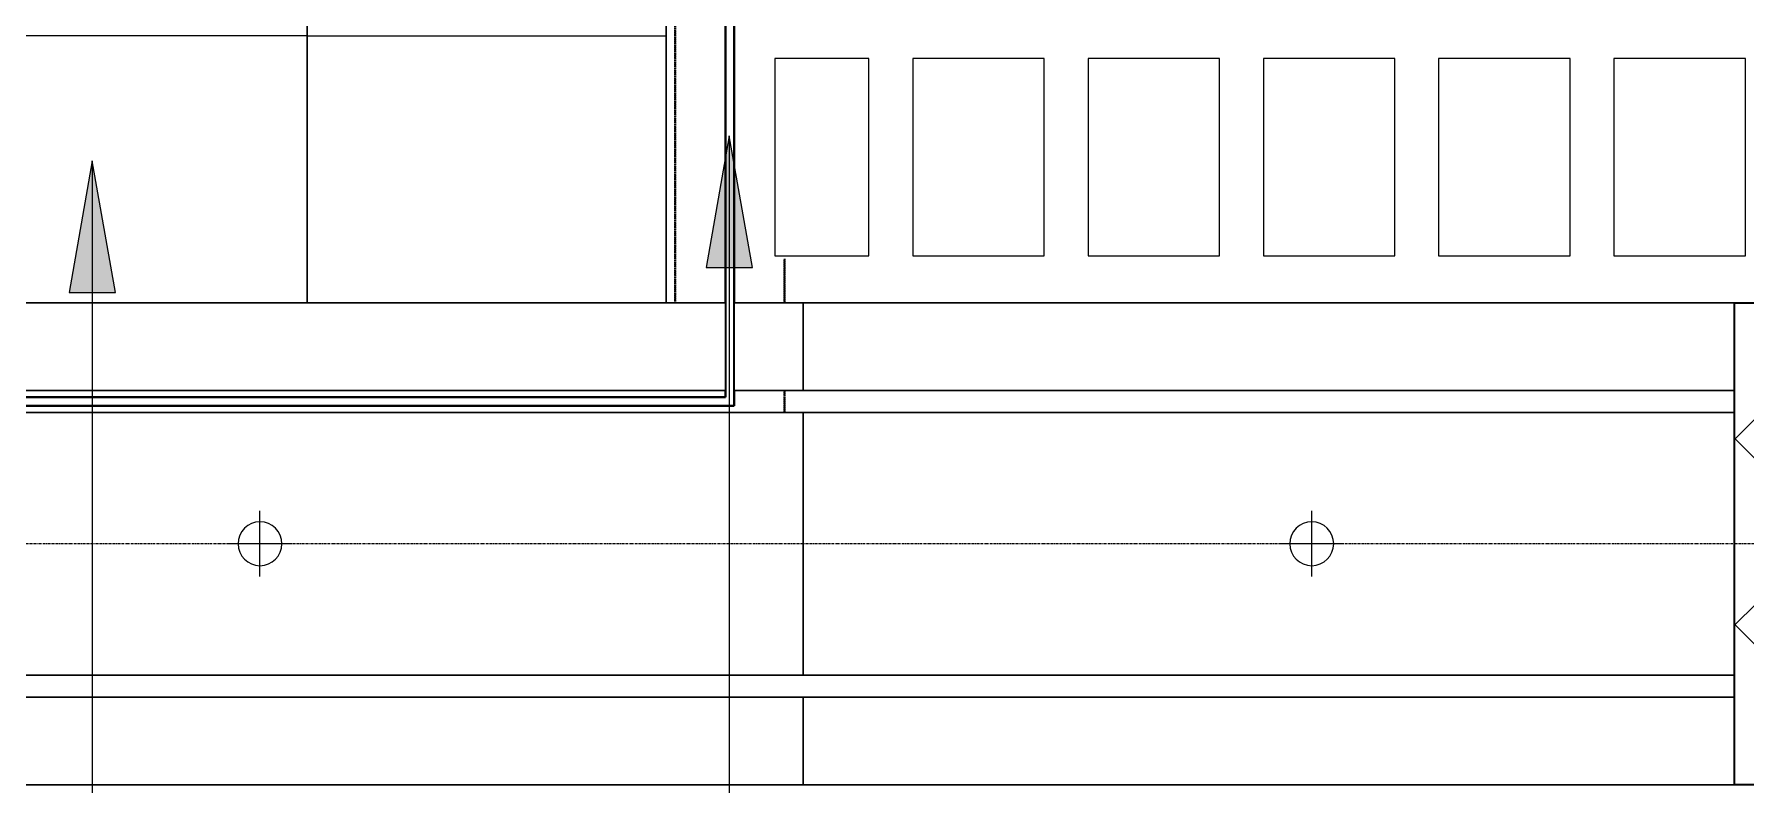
# Model space of a CAD drawing. Header units: millimetres. Extents: x -795739 to -715748, y -34378 to 22353.
# Drawn here: x -749737 to -745832, y 3029 to 4742 of the extents above; entities that cross this region are included whole.
import ezdxf
from ezdxf.xclip import XClip

# ---------------------------------------------------------------- set-up
doc = ezdxf.new("R2010")
doc.units = ezdxf.units.MM
doc.header["$XCLIPFRAME"] = 0
doc.linetypes.add('- SOM Dash 1_8_', pattern=[4.7625, 3.175, -1.5875])
doc.linetypes.add('DPA_Grid _ Level 100', pattern=[10, 5.5, -1.6, 1.3, -1.6])
for name, color, linetype in [('000 - WIPEOUT', 250, 'Continuous'), ('001 - ASCESSORIES', 251, 'Continuous'), ('A11_ALU.SOLID SHEET', 2, 'Continuous')]:
    doc.layers.add(name, color=color, linetype=linetype)
for name, color, linetype, lineweight in [('A-ANNO-NOTE', 3, 'Continuous', 25), ('A-CLNG', 2, 'Continuous', 9), ('A-CLNG-PATT', 2, 'Continuous', 9), ('A-DETL-GENF', 2, 'Continuous', 9), ('A-GLAZ-CURT', 2, 'Continuous', 9), ('A-WALL-FNSH', 2, 'Continuous', 35), ('A-WALL-PATT', 1, 'Continuous', 9), ('E-LITE-EQPM', 2, 'Continuous', 9), ('G-ANNO-TEXT', 3, 'Continuous', 9), ('I-WALL-E', 2, 'Continuous', 35), ('S-GRID', 251, 'Continuous', 9), ('WALL-E', 2, 'Continuous', 9)]:
    doc.layers.add(name, color=color, linetype=linetype, lineweight=lineweight)

# ---------------------------------------------------------------- blocks, each defined once
blk = doc.blocks.new('*U1241')
at = {"layer": 'S-GRID', "linetype": 'DPA_Grid _ Level 100'}
blk.add_line((57901.1, 0), (-15767.8, 0), dxfattribs=at)
blk = doc.blocks.new('System Panel - DPA-AR_Metal Ceiling Rectangular Panel-V37-4282-01 ENLARGED LOWER PLATFORM LEVEL - REFLECTED CEILING PLAN - SHEET 3')
at = {"layer": 'A-GLAZ-CURT'}
for p, q in [((-748159.7, 4129), (-750382.4, 4129)), ((-750382.4, 4129), (-750382.4, 3929)), ((-750382.4, 3929), (-750382.4, 4129)), ((-750382.4, 4129), (-748159.7, 4129)), ((-747982.4, 4129), (-748139.7, 4129)), ((-748139.7, 4129), (-747982.4, 4129)), ((-747982.4, 3929), (-747982.4, 4129)), ((-747982.4, 4129), (-747982.4, 3929)), ((-750382.4, 3929), (-748159.7, 3929)), ((-748159.7, 3929), (-750382.4, 3929)), ((-748139.7, 3929), (-747982.4, 3929)), ((-747982.4, 3929), (-748139.7, 3929))]:
    blk.add_line(p, q, dxfattribs=at)
blk = doc.blocks.new('System Panel - DPA-AR_Metal Ceiling Rectangular Panel-V25-4282-01 ENLARGED LOWER PLATFORM LEVEL - REFLECTED CEILING PLAN - SHEET 3')
at = {"layer": 'A-GLAZ-CURT'}
for p, q in [((-768657.4, 4129), (-770782.4, 4129)), ((-770782.4, 4129), (-770782.4, 3929)), ((-770782.4, 3929), (-770782.4, 4129)), ((-770782.4, 4129), (-768657.4, 4129)), ((-770782.4, 3929), (-768657.4, 3929)), ((-768657.4, 3929), (-770782.4, 3929))]:
    blk.add_line(p, q, dxfattribs=at)
blk = doc.blocks.new('System Panel - DPA-AR_Metal Ceiling Rectangular Panel-13139259-4282-01 ENLARGED LOWER PLATFORM LEVEL - REFLECTED CEILING PLAN - SHEET 3')
at = {"layer": 'A-GLAZ-CURT'}
for p, q in [((-741107.4, 4129), (-743507.4, 4129)), ((-743507.4, 4129), (-743507.4, 3929)), ((-743507.4, 3929), (-743507.4, 4129)), ((-743507.4, 4129), (-741107.4, 4129)), ((-741107.4, 3929), (-741107.4, 4129)), ((-741107.4, 4129), (-741107.4, 3929)), ((-743507.4, 3929), (-741107.4, 3929)), ((-741107.4, 3929), (-743507.4, 3929))]:
    blk.add_line(p, q, dxfattribs=at)
blk = doc.blocks.new('System Panel - DPA-AR_Metal Ceiling Rectangular Panel-V38-4282-01 ENLARGED LOWER PLATFORM LEVEL - REFLECTED CEILING PLAN - SHEET 3')
at = {"layer": 'A-GLAZ-CURT'}
for p, q in [((-745857.4, 3229), (-747982.4, 3229)), ((-747982.4, 3229), (-747982.4, 3029)), ((-747982.4, 3029), (-747982.4, 3229)), ((-747982.4, 3229), (-745857.4, 3229)), ((-747982.4, 3029), (-745857.4, 3029)), ((-745857.4, 3029), (-747982.4, 3029))]:
    blk.add_line(p, q, dxfattribs=at)
blk = doc.blocks.new('System Panel - DPA-AR_Metal Ceiling Rectangular Panel-V27-4282-01 ENLARGED LOWER PLATFORM LEVEL - REFLECTED CEILING PLAN - SHEET 3')
at = {"layer": 'A-GLAZ-CURT'}
for p, q in [((-773182.4, 3879), (-775582.4, 3879)), ((-775582.4, 3879), (-775582.4, 3279)), ((-775582.4, 3279), (-775582.4, 3879)), ((-775582.4, 3879), (-773182.4, 3879)), ((-773182.4, 3279), (-773182.4, 3879)), ((-773182.4, 3879), (-773182.4, 3279)), ((-775582.4, 3279), (-773182.4, 3279)), ((-773182.4, 3279), (-775582.4, 3279))]:
    blk.add_line(p, q, dxfattribs=at)
blk = doc.blocks.new('System Panel - DPA-AR_Metal Ceiling Rectangular Panel-V28-4282-01 ENLARGED LOWER PLATFORM LEVEL - REFLECTED CEILING PLAN - SHEET 3')
at = {"layer": 'A-GLAZ-CURT'}
for p, q in [((-768657.4, 3879), (-770782.4, 3879)), ((-770782.4, 3879), (-770782.4, 3279)), ((-770782.4, 3279), (-770782.4, 3879)), ((-770782.4, 3879), (-768657.4, 3879)), ((-770782.4, 3279), (-768657.4, 3279)), ((-768657.4, 3279), (-770782.4, 3279))]:
    blk.add_line(p, q, dxfattribs=at)
blk = doc.blocks.new('*U553')
at = {"layer": 'A-CLNG'}
for p, q in [((29768, 550), (29768, 4314.9)), ((29768, 4314.9), (29768, 550)), ((29768, 4314.9), (29768, 550)), ((29768, 550), (29768, 4314.9)), ((30587.6, 550), (30587.6, 4314.9)), ((30587.6, 4314.9), (30587.6, 550)), ((23975, 550), (29768, 550)), ((29768, 550), (23975, 550)), ((29768, 550), (30587.6, 550)), ((30587.6, 550), (29768, 550))]:
    blk.add_line(p, q, dxfattribs=at)
at = {"layer": 'A-GLAZ-CURT'}
for name, p in [('System Panel - DPA-AR_Metal Ceiling Rectangular Panel-V37-4282-01 ENLARGED LOWER PLATFORM LEVEL - REFLECTED CEILING PLAN - SHEET 3', (778882.4, -3579)), ('System Panel - DPA-AR_Metal Ceiling Rectangular Panel-V25-4282-01 ENLARGED LOWER PLATFORM LEVEL - REFLECTED CEILING PLAN - SHEET 3', (801682.4, -3579)), ('System Panel - DPA-AR_Metal Ceiling Rectangular Panel-V27-4282-01 ENLARGED LOWER PLATFORM LEVEL - REFLECTED CEILING PLAN - SHEET 3', (804082.4, -3579)), ('System Panel - DPA-AR_Metal Ceiling Rectangular Panel-V28-4282-01 ENLARGED LOWER PLATFORM LEVEL - REFLECTED CEILING PLAN - SHEET 3', (801682.4, -3579)), ('System Panel - DPA-AR_Metal Ceiling Rectangular Panel-13139259-4282-01 ENLARGED LOWER PLATFORM LEVEL - REFLECTED CEILING PLAN - SHEET 3', (772007.4, -4479)), ('System Panel - DPA-AR_Metal Ceiling Rectangular Panel-V38-4282-01 ENLARGED LOWER PLATFORM LEVEL - REFLECTED CEILING PLAN - SHEET 3', (778882.4, -3579))]:
    blk.add_blockref(name, p, dxfattribs=at)
blk = doc.blocks.new('*U906')
at = {"color": 3}
for points in [[(-225, 5350), (225, 5350), (225, 5050), (-225, 5050)], [(-225, 4950), (225, 4950), (225, 4650), (-225, 4650)], [(-225, 4550), (225, 4550), (225, 4250), (-225, 4250)], [(-225, 4150), (225, 4150), (225, 3850), (-225, 3850)], [(-225, 3750), (225, 3750), (225, 3450), (-225, 3450)]]:
    blk.add_wipeout(points, dxfattribs=at).dxf.layer = '000 - WIPEOUT'
at = {"layer": 'A11_ALU.SOLID SHEET', "color": 0, "linetype": 'ByBlock'}
for points in [[(-225, 5050), (225, 5050), (225, 5350), (-225, 5350)], [(-225, 4650), (225, 4650), (225, 4950), (-225, 4950)], [(-225, 4250), (225, 4250), (225, 4550), (-225, 4550)], [(-225, 3850), (225, 3850), (225, 4150), (-225, 4150)], [(-225, 3450), (225, 3450), (225, 3750), (-225, 3750)]]:
    blk.add_lwpolyline(points, close=True, dxfattribs=at)
blk = doc.blocks.new('*U918')
at = {"layer": 'Defpoints'}
blk.add_point((0, 0), dxfattribs=at)
blk.add_wipeout([(225, 250), (225, 464.5), (-225, 464.5), (-225, 250)]).dxf.layer = '000 - WIPEOUT'
at = {"layer": 'A11_ALU.SOLID SHEET', "color": 0}
blk.add_lwpolyline([(225, 250), (225, 464.5), (-225, 464.5), (-225, 250)], close=True, dxfattribs=at)
at = {"layer": 'Defpoints'}
blk.add_point((0, 400), dxfattribs=at)
blk = doc.blocks.new('*U1025')
blk.add_lwpolyline([(-3457.4, 550), (8124.6, 550), (8124.6, 4315), (-3457.4, 4315)], close=True)
at = {"layer": '001 - ASCESSORIES', "color": 1}
blk.add_lwpolyline([(-10225, 335), (-3477.4, 335), (-3477.4, 4315), (-3457.4, 4315), (-3457.4, 315), (-10225, 315)], close=True, dxfattribs=at)
at = {"layer": 'A11_ALU.SOLID SHEET', "linetype": 'ByBlock', "rotation": 90}
blk.add_blockref('*U906', (2300, 882.5), dxfattribs=at)
blk.add_blockref('*U918', (-2900, 882.5), dxfattribs=at)
blk = doc.blocks.new('LGF_DL_SAA_LowPower_DL1a - LGF_DL_SAA_LowPower_DL1a-8832329-4180-01 LOWER PLATFORM LEVEL - REFLECTED CEILING PLAN')
at = {"layer": 'A-DETL-GENF'}
for p, q in [((0, 75), (0, -75)), ((72.5, 0), (-72.5, 0))]:
    blk.add_line(p, q, dxfattribs=at)
blk.add_circle((0, 0), 50, dxfattribs=at)
blk = doc.blocks.new('C-1-PP19-AR-4180-01-B_20250908-040939_EXDOWNLIGHT')
at = {"layer": 'E-LITE-EQPM', "extrusion": (0, 0, -1), "rotation": 180}
for p in [(4539.5, 0), (2139.5, 0)]:
    blk.add_blockref('LGF_DL_SAA_LowPower_DL1a - LGF_DL_SAA_LowPower_DL1a-8832329-4180-01 LOWER PLATFORM LEVEL - REFLECTED CEILING PLAN', p, dxfattribs=at)

msp = doc.modelspace()

# ---------------------------------------------------------------- block references
ref = msp.add_blockref('*U1025', (-744682.4, 3579))
XClip(ref).set_block_clipping_path([(-45801.3280238605, -9620.0077451947), (23704.0078937773, 10334.9999958097)])

# ---------------------------------------------------------------- next in the draw order: hatches: boundary and pattern name
at = {"layer": 'A-ANNO-NOTE'}
msp.add_hatch(color=256, dxfattribs=at).paths.add_polyline_path([(-749604.3, 4452.7), (-749657.2, 4152.7), (-749551.4, 4152.7)])
at = {"layer": 'A-CLNG-PATT', "lineweight": 25}
h = msp.add_hatch(dxfattribs=at)
h.set_pattern_fill('FP_4', color=256, style=0, pattern_type=2)
h.set_pattern_definition([(270, (-843587.7, 6012), (-3117.69, -2e-13), [1200, 0]), (270, (-840470, 6012), (-3117.69, -2e-13), [1200, 0]), (180, (-840470, 4886.9), (1e-13, 1200), [3117.69, 0]), (180, (-840470, 5936.9), (1e-13, 1200), [3117.69, 0])])
h.paths.add_polyline_path([(-749114.4, 4129), (-749114.4, 7894), (-754957.4, 7894), (-754957.4, 4594), (-754907.4, 4594), (-754907.4, 4129), (-749121.8, 4129)])
h.paths.add_polyline_path([(-755157.4, 4129), (-755157.4, 4329.3), (-756292.4, 4329.3), (-756292.4, 4279), (-755227.5, 4279), (-755227.5, 4129)])
h = msp.add_hatch(dxfattribs=at)
h.set_pattern_fill('FP_12', color=256, style=0, pattern_type=2)
h.set_pattern_definition([(90, (-748294.7, 6012), (3600, -2e-13), [1200, 0]), (90, (-751894.7, 6012), (3600, -2e-13), [1200, 0]), (0, (-751894.7, 7136.9), (0, -1200), [3600, 0]), (0, (-751894.7, 6086.9), (0, -1200), [3600, 0])])
h.paths.add_polyline_path([(-748294.7, 4129), (-748294.7, 7894), (-749114.4, 7894), (-749114.4, 4129)])
at = {"layer": 'A-WALL-PATT', "lineweight": 9}
h = msp.add_hatch(dxfattribs=at)
h.set_pattern_fill('FP_3', color=256, style=0, pattern_type=2)
h.set_pattern_definition([(45, (0, 0), (-212.13203, 212.13203), []), (135, (0, 0), (-212.13203, -212.13203), [])])
h.paths.add_polyline_path([(-745857.4, 3029), (-745807.4, 3029), (-745807.4, 4129), (-745857.4, 4129), (-745857.4, 3755.8)])
at = {"layer": 'G-ANNO-TEXT'}
msp.add_hatch(color=7, dxfattribs=at).paths.add_polyline_path([(-748150.9, 4509.9), (-748203.8, 4209.9), (-748098, 4209.9)])

# ---------------------------------------------------------------- next in the draw order: linework, layer by layer
at = {"layer": 'A-ANNO-NOTE'}
for p, q in [((-749604.3, 4452.7), (-749657.2, 4152.7)), ((-749551.4, 4152.7), (-749604.3, 4452.7)), ((-749604.3, 4452.7), (-749604.3, -2837.4)), ((-749657.2, 4152.7), (-749551.4, 4152.7))]:
    msp.add_line(p, q, dxfattribs=at)
at = {"layer": 'A-WALL-FNSH', "color": 250}
for p, q in [((-745857.4, 3029), (-745857.4, 4129)), ((-745857.4, 4129), (-745807.4, 4129)), ((-745807.4, 3029), (-745857.4, 3029))]:
    msp.add_line(p, q, dxfattribs=at)
at = {"layer": 'G-ANNO-TEXT', "color": 10}
for p, q in [((-748150.9, 4509.9), (-748203.8, 4209.9)), ((-748098, 4209.9), (-748150.9, 4509.9)), ((-748150.9, 4509.9), (-748150.9, -9306.3)), ((-748203.8, 4209.9), (-748098, 4209.9))]:
    msp.add_line(p, q, dxfattribs=at)
at = {"layer": 'I-WALL-E', "color": 8, "linetype": '- SOM Dash 1_8_'}
for p, q in [((-748274.7, 7894), (-748274.7, 4129)), ((-748274.7, 4129), (-748274.7, 7894)), ((-748024.7, 4229), (-748024.7, 4129)), ((-748024.7, 4129), (-748024.7, 4229)), ((-748024.7, 3929), (-748024.7, 3879)), ((-748024.7, 3879), (-748024.7, 3929))]:
    msp.add_line(p, q, dxfattribs=at)
at = {"layer": 'I-WALL-E'}
for p, q in [((-748159.7, 7894), (-748159.7, 3914)), ((-748159.7, 4129), (-748159.7, 7894)), ((-748139.7, 7894), (-748139.7, 4129)), ((-748139.7, 3914), (-748139.7, 7894)), ((-754907.4, 3914), (-748159.7, 3914)), ((-748159.7, 3914), (-754907.4, 3914)), ((-748159.7, 3914), (-748159.7, 3929)), ((-748139.7, 3929), (-748139.7, 3914)), ((-748139.7, 3914), (-748139.7, 3894)), ((-748139.7, 3894), (-748139.7, 3914)), ((-754907.4, 3894), (-748139.7, 3894)), ((-748139.7, 3894), (-754907.4, 3894))]:
    msp.add_line(p, q, dxfattribs=at)
at = {"layer": 'WALL-E'}
for p, q in [((-754907.4, 4129), (-748855.5, 4129)), ((-748855.5, 4129), (-754907.4, 4129))]:
    msp.add_line(p, q, dxfattribs=at)

# ---------------------------------------------------------------- next in the draw order: block references
for name in ['*U1241', '*U553']:
    msp.add_blockref(name, (-778882.4, 3579))
ref = msp.add_blockref('C-1-PP19-AR-4180-01-B_20250908-040939_EXDOWNLIGHT', (-744682.4, 3579))
XClip(ref).set_block_clipping_path([(-45801.3280238605, -9620.0077451947), (23704.0078937773, 10334.9999958097)])

doc.saveas('drawing.dxf')
